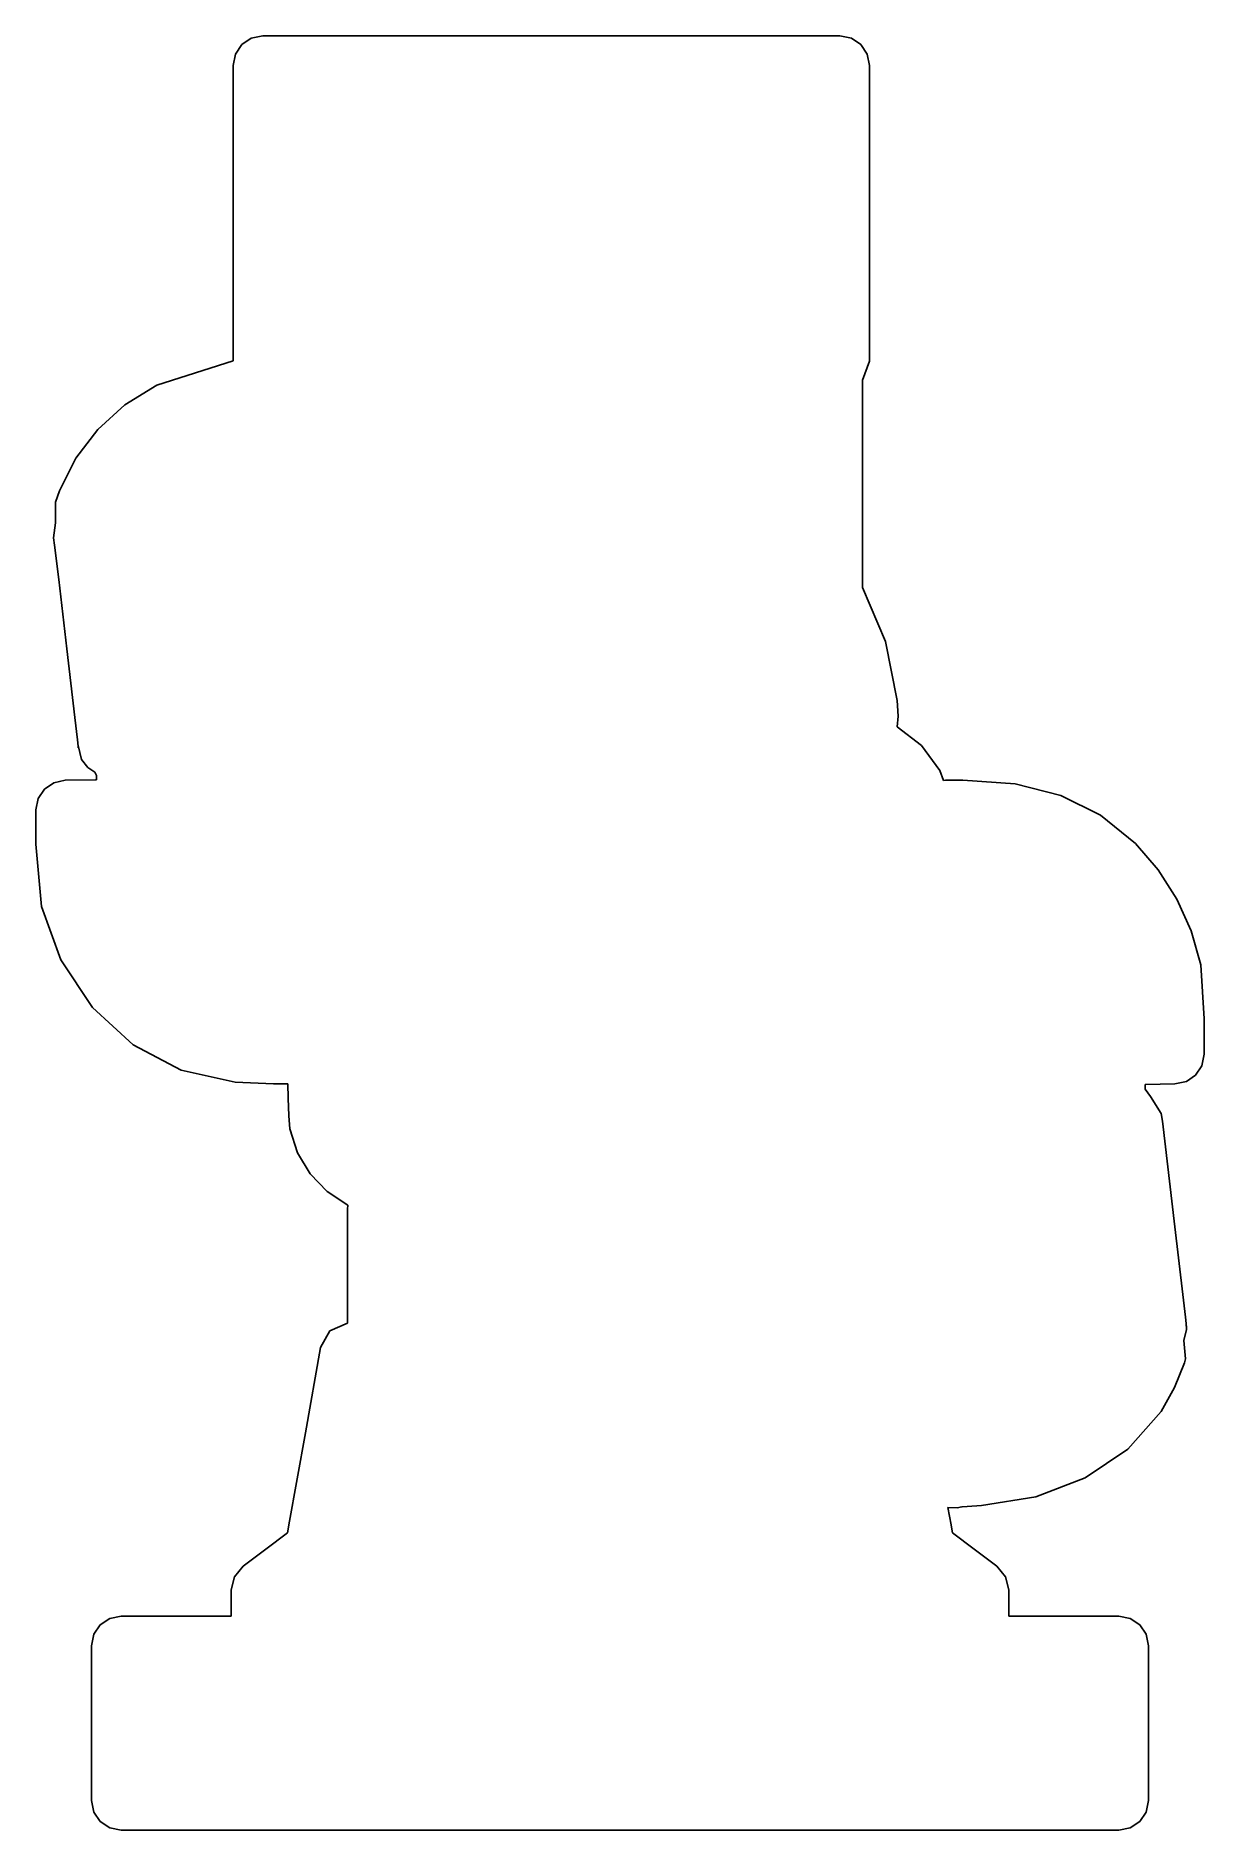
# Model space of a CAD drawing. Extents: x 0.1 to 39.3, y 0.1 to 60.4.
import ezdxf

# ---------------------------------------------------------------- set-up
doc = ezdxf.new("R2010")
doc.units = 0
doc.layers.add('Layer 1', color=7, linetype='CONTINUOUS')

msp = doc.modelspace()

# ---------------------------------------------------------------- linework, layer by layer
at = {"layer": 'Layer 1', "color": 4}
for p, q in [((7.695519, 60.374218), (7.307962, 60.295949)), ((17.393072, 60.374952), (7.695519, 60.374218)), ((27.090942, 60.374077), (17.393072, 60.374952)), ((27.478499, 60.295811), (27.090942, 60.374077)), ((6.778085, 59.766074), (6.699812, 59.378509)), ((6.991476, 60.08256), (6.778085, 59.766074)), ((7.307962, 60.295949), (6.991476, 60.08256)), ((27.794985, 60.08242), (27.478499, 60.295811)), ((28.008375, 59.765934), (27.794985, 60.08242)), ((28.086649, 59.378378), (28.008375, 59.765934)), ((6.699812, 59.378509), (6.699812, 53.971046)), ((28.086649, 54.410237), (28.086649, 59.378378)), ((28.086649, 49.443256), (28.086649, 54.410237)), ((6.699812, 53.971046), (6.699812, 49.452251)), ((6.699812, 49.452251), (4.145089, 48.632511)), ((27.851005, 48.80179), (28.086649, 49.443256)), ((4.145089, 48.632511), (3.069607, 47.971194)), ((27.851005, 41.831455), (27.851005, 48.80179)), ((3.069607, 47.971194), (2.152917, 47.148827)), ((2.152917, 47.148827), (1.41459, 46.181464)), ((1.41459, 46.181464), (0.874196, 45.085161)), ((0.732503, 44.707364), (0.730576, 44.014669)), ((0.873812, 45.084314), (0.732503, 44.707364)), ((0.874196, 45.085161), (0.873812, 45.084314)), ((0.730576, 44.014669), (0.67051, 43.50718)), ((0.67051, 43.50718), (0.706704, 43.255367)), ((0.706704, 43.255367), (0.843392, 42.106808)), ((0.843392, 42.106808), (1.116384, 39.770411)), ((28.624104, 40.020819), (27.851005, 41.831455)), ((29.00612, 38.035365), (28.624104, 40.020819)), ((1.116384, 39.770411), (1.382445, 37.472112)), ((29.046926, 37.517107), (29.00612, 38.035365)), ((1.382445, 37.472112), (1.469077, 36.714362)), ((29.006885, 37.152092), (29.046926, 37.517107)), ((29.83072, 36.526171), (29.006885, 37.152092)), ((1.469077, 36.714362), (1.49295, 36.50105)), ((1.49295, 36.50105), (1.496798, 36.464827)), ((1.496798, 36.464827), (1.495641, 36.526868)), ((1.495641, 36.526868), (1.612872, 36.05703)), ((1.49703, 36.467486), (1.497021, 36.466695)), ((1.497021, 36.466695), (1.499722, 36.443243)), ((1.498954, 36.450101), (1.49703, 36.467486)), ((1.499722, 36.443243), (1.498954, 36.450101)), ((30.443077, 35.681632), (29.83072, 36.526171)), ((1.612872, 36.05703), (1.817147, 35.792599)), ((1.817147, 35.792599), (2.062416, 35.625504)), ((2.062416, 35.625504), (2.117092, 35.52302)), ((30.570142, 35.35551), (30.443077, 35.681632)), ((0.363063, 35.061813), (0.153648, 34.7471)), ((0.674428, 35.276221), (0.363063, 35.061813)), ((1.056923, 35.359055), (0.674428, 35.276221)), ((2.076887, 35.37517), (1.056923, 35.359055)), ((2.117316, 35.375452), (2.076887, 35.37517)), ((2.117092, 35.52302), (2.117316, 35.524858)), ((2.117092, 35.52302), (2.117092, 35.52302)), ((2.117316, 35.524858), (2.117316, 35.43013)), ((2.117316, 35.43013), (2.117316, 35.375452)), ((30.639063, 35.359433), (30.570142, 35.35551)), ((31.216617, 35.359433), (30.639063, 35.359433)), ((31.217464, 35.359433), (31.216617, 35.359433)), ((32.973358, 35.23435), (31.217464, 35.359433)), ((34.507204, 34.850652), (32.973358, 35.23435)), ((0.153648, 34.7471), (0.077003, 34.363347)), ((35.847578, 34.190281), (34.507204, 34.850652)), ((0.077003, 34.363347), (0.077003, 33.216709)), ((37.023057, 33.23518), (35.847578, 34.190281)), ((0.077003, 33.216709), (0.263344, 31.115277)), ((37.783143, 32.349409), (37.023057, 33.23518)), ((38.406813, 31.363419), (37.783143, 32.349409)), ((38.885648, 30.294397), (38.406813, 31.363419)), ((0.263344, 31.115277), (0.917539, 29.319344)), ((39.211227, 29.15953), (38.885648, 30.294397)), ((0.917539, 29.319344), (1.9783, 27.718549)), ((39.321342, 27.344864), (39.211227, 29.15953)), ((1.9783, 27.718549), (3.344342, 26.470829)), ((39.323035, 26.148942), (39.321342, 27.344864)), ((39.321342, 27.344864), (39.321342, 27.344864)), ((3.344342, 26.470829), (4.960221, 25.621629)), ((39.246757, 25.764892), (39.323035, 26.148942)), ((4.960221, 25.621629), (6.770494, 25.216395)), ((38.726148, 25.235057), (39.037515, 25.449796)), ((39.037515, 25.449796), (39.246757, 25.764892)), ((6.770494, 25.216395), (8.053823, 25.158675)), ((8.053823, 25.158675), (8.055009, 25.158675)), ((8.055009, 25.158675), (8.545931, 25.153764)), ((8.545931, 25.153764), (8.550918, 24.671669)), ((37.342459, 25.079844), (37.342459, 25.135995)), ((37.342459, 25.135995), (37.353184, 25.135995)), ((37.342459, 24.980502), (37.342459, 25.079844)), ((37.520344, 24.736103), (37.342459, 24.980502)), ((37.342459, 24.980502), (37.342459, 24.980502)), ((37.353184, 25.135995), (38.343499, 25.152082)), ((37.875735, 24.155098), (37.520344, 24.736103)), ((38.343499, 25.152082), (38.726148, 25.235057)), ((8.550918, 24.671669), (8.570558, 24.080651)), ((37.922333, 23.898654), (37.875735, 24.155098)), ((8.570558, 24.080651), (8.6106, 23.649415)), ((8.6106, 23.649415), (8.864588, 22.842218)), ((38.341639, 20.354394), (37.922333, 23.898654)), ((8.864588, 22.842218), (9.289066, 22.129926)), ((9.289066, 22.129926), (9.85994, 21.53417)), ((9.85994, 21.53417), (10.553113, 21.076581)), ((10.553113, 21.076581), (10.5431, 20.943353)), ((10.5431, 20.943353), (10.5431, 18.903038)), ((38.606544, 18.072656), (38.341639, 20.354394)), ((10.5431, 18.903038), (10.5431, 17.114926)), ((38.693175, 17.316842), (38.606544, 18.072656)), ((10.5431, 17.114926), (9.95438, 16.860047)), ((38.645293, 16.526885), (38.731924, 16.90574)), ((38.717813, 17.097355), (38.693175, 17.316842)), ((38.724784, 17.030703), (38.717813, 17.097355)), ((38.727324, 17.002334), (38.724784, 17.030703)), ((38.731924, 16.90574), (38.727324, 17.002334)), ((9.643268, 16.299025), (9.129628, 13.430518)), ((9.95438, 16.860047), (9.643268, 16.299025)), ((38.69265, 15.916597), (38.645293, 16.526885)), ((38.328397, 14.955156), (38.660685, 15.783752)), ((38.660685, 15.783752), (38.69265, 15.916597)), ((37.876751, 14.140795), (38.328397, 14.955156)), ((36.760148, 12.874612), (37.876751, 14.140795)), ((9.129628, 13.430518), (8.577484, 10.338268)), ((35.33056, 11.910481), (36.760148, 12.874612)), ((33.66703, 11.272565), (35.33056, 11.910481)), ((30.821331, 10.341057), (30.718912, 10.915523)), ((30.718912, 10.915523), (31.0254, 10.912588)), ((31.0254, 10.912588), (31.188273, 10.937226)), ((31.188273, 10.937226), (31.193269, 10.937226)), ((31.193269, 10.937226), (31.364973, 10.948428)), ((31.364973, 10.948428), (31.848603, 10.985032)), ((31.848603, 10.985032), (33.66703, 11.272565)), ((8.577484, 10.338268), (8.538599, 10.11842)), ((30.822178, 10.338122), (30.821331, 10.341057)), ((30.861079, 10.120187), (30.822178, 10.338122)), ((8.532424, 10.071791), (7.796617, 9.516545)), ((8.538599, 10.11842), (8.532424, 10.071791)), ((30.868445, 10.071007), (30.861079, 10.120187)), ((31.603482, 9.516545), (30.868445, 10.071007)), ((7.796617, 9.516545), (7.037323, 8.94516)), ((32.362775, 8.94516), (31.603482, 9.516545)), ((6.745137, 8.594185), (6.64035, 8.149686)), ((7.037323, 8.94516), (6.745137, 8.594185)), ((32.654962, 8.594185), (32.362775, 8.94516)), ((32.759752, 8.149686), (32.654962, 8.594185)), ((6.64035, 8.149686), (6.64035, 7.567495)), ((32.759752, 7.567495), (32.759752, 8.149686)), ((2.94399, 7.265247), (2.556432, 7.18698)), ((6.64035, 7.265247), (2.94399, 7.265247)), ((6.64035, 7.567495), (6.64035, 7.265247)), ((32.759752, 7.265247), (32.759752, 7.567495)), ((36.455723, 7.265247), (32.759752, 7.265247)), ((36.843281, 7.18698), (36.455723, 7.265247)), ((2.026556, 6.657095), (1.948284, 6.269527)), ((2.239946, 6.973587), (2.026556, 6.657095)), ((2.556432, 7.18698), (2.239946, 6.973587)), ((37.159767, 6.973587), (36.843281, 7.18698)), ((37.373159, 6.657095), (37.159767, 6.973587)), ((37.451431, 6.269527), (37.373159, 6.657095)), ((1.948284, 6.269527), (1.948284, 1.072673)), ((37.451431, 1.072673), (37.451431, 6.269527)), ((1.948284, 1.072673), (2.026556, 0.685126)), ((2.026556, 0.685126), (2.239946, 0.368646)), ((37.159767, 0.368646), (37.373159, 0.685126)), ((37.373159, 0.685126), (37.451431, 1.072673)), ((2.239946, 0.368646), (2.556432, 0.155255)), ((2.556432, 0.155255), (2.94399, 0.076973)), ((2.94399, 0.076973), (36.455723, 0.076973)), ((36.455723, 0.076973), (36.843281, 0.155255)), ((36.843281, 0.155255), (37.159767, 0.368646))]:
    msp.add_line(p, q, dxfattribs=at)

doc.saveas('drawing.dxf')
